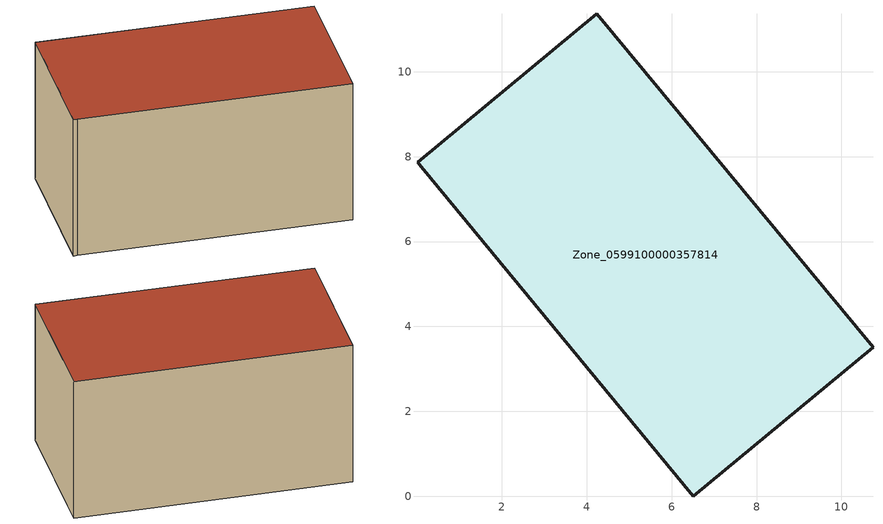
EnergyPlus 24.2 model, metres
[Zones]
Zone_0599100000357814
 floor ground (C_G): 0.01,7.87 4.24,11.37 10.74,3.51 6.51,0 0.1,7.76 z2.19
 wall outside (C_F): 6.51,0 10.74,3.51 4.24,11.37 0.01,7.87 0.1,7.76 6.51,0 z2.19:7.82
 roof outside (C_R): 4.24,11.37 0.01,7.87 0.1,7.76 6.51,0 10.74,3.51 z7.82
[BUILDING]
Pand.0599100000357814: North Axis=0; Terrain=City; Loads Convergence Tolerance Value=0.04; Temperature Convergence Tolerance Value=0.4; Solar Distribution=FullExterior; Maximum Number of Warmup Days=25; Minimum Number of Warmup Days=1
[Site:Location]
Rotterdam.The.Hague.AP_ZH_NLD Design_Conditions: Latitude=51.96; Longitude=4.45; Time Zone=1; Elevation=-4.5
[SITE:GROUNDTEMPERATURE:BUILDINGSURFACE]
18, 18, 18, 18, 18, 18, 18, 18, 18, 18, 18, 18
[MATERIAL] Thermal Absorptance=0.9; Solar Absorptance=0.7; Visible Absorptance=0.7
Name | Roughness | Thickness | Conductivity | Density | Specific Heat
G.TI.1992-2005 | MediumSmooth | 0.15 | 0.06 | 540 | 1210
F.TI.1992-2005 | Rough | 0.3 | 0.12 | 1920 | 840
R.TI.1992-2005 | MediumRough | 0.2 | 0.08 | 1500 | 1000
[CONSTRUCTION]
C_G: G.TI.1992-2005
C_F: F.TI.1992-2005
C_R: R.TI.1992-2005
[ZONE]
Zone_0599100000357814: Type=1; Multiplier=1; Ceiling Height=Autocalculate; Volume=Autocalculate; Floor Area=autocalculate; Part of Total Floor Area=Yes
[ZONEINFILTRATION:DESIGNFLOWRATE]
Infil_Zone_0599100000357814: Zone or ZoneList or Space or SpaceList=Zone_0599100000357814; Schedule=AlwaysOn; Design Flow Rate Calculation Method=Flow/Area; Flow Rate per Floor Area=0.0015; Constant Term Coefficient=1; Temperature Term Coefficient=0; Velocity Term Coefficient=0; Velocity Squared Term Coefficient=0
[HVACTEMPLATE:ZONE:IDEALLOADSAIRSYSTEM]
Zone_0599100000357814: Maximum Heating Supply Air Temperature=50; Minimum Cooling Supply Air Temperature=13; Maximum Heating Supply Air Humidity Ratio=0.0156; Minimum Cooling Supply Air Humidity Ratio=0.0077; Heating Limit=NoLimit; Cooling Limit=NoLimit; Dehumidification Control Type=ConstantSensibleHeatRatio; Cooling Sensible Heat Ratio=0.7; Dehumidification Setpoint=60; Humidification Control Type=None; Humidification Setpoint=30; Outdoor Air Method=None; Outdoor Air Flow Rate per Person=0.00944; Outdoor Air Flow Rate per Zone Floor Area=0; Outdoor Air Flow Rate per Zone=0; Demand Controlled Ventilation Type=None; Outdoor Air Economizer Type=NoEconomizer; Heat Recovery Type=None; Sensible Heat Recovery Effectiveness=0.7; Latent Heat Recovery Effectiveness=0.65
[ZONECONTROL:THERMOSTAT]
ThermostatControl_Zone_0599100000357814: Zone or ZoneList=Zone_0599100000357814; Control Type Schedule=DualSetpointControlType; Control 1=Thermostat_Zone_0599100000357814; Temperature Difference Between Cutout And Setpoint=0
[THERMOSTATSETPOINT:DUALSETPOINT]
Thermostat_Zone_0599100000357814: Heating Setpoint Temperature Schedule=HeatingSetpoint_Zone_0599100000357814; Cooling Setpoint Temperature Schedule=CoolingSetpoint_Zone_0599100000357814
[SCHEDULE:COMPACT]
HeatingSetpoint_Zone_0599100000357814: Through: 12/31, For: AllDays, Until: 24:00, 21
CoolingSetpoint_Zone_0599100000357814: Through: 12/31, For: AllDays, Until: 24:00, 24
DualSetpointControlType: Through: 12/31, For: AllDays, Until: 24:00, 4
AlwaysOn: Through: 12/31, For: AllDays, Until: 24:00, 1
